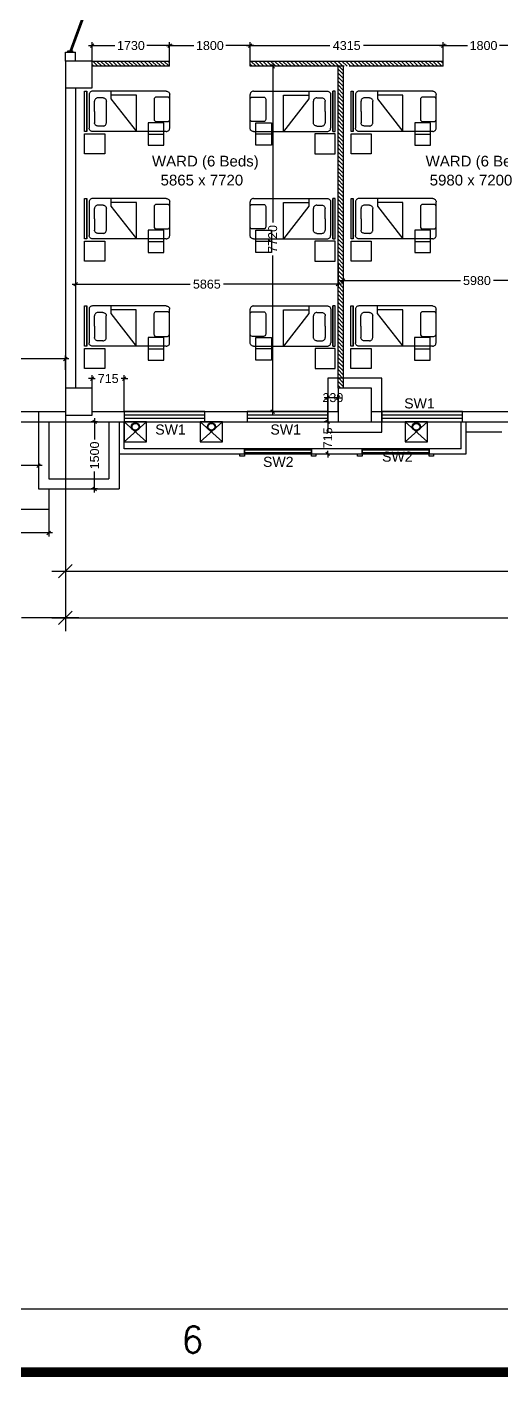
# Model space of a CAD drawing. Extents: x 7620542 to 7843793, y -6476226 to -6093835.
# Drawn here: x 7719523 to 7730137, y -6476226 to -6446046 of the extents above; entities that cross this region are included whole.
import ezdxf
from ezdxf.enums import TextEntityAlignment as Align

# ---------------------------------------------------------------- set-up
doc = ezdxf.new("R2010")
doc.units = 0
doc.header["$LTSCALE"] = 600
doc.header["$MEASUREMENT"] = 0
doc.header["$PDMODE"] = 35
doc.linetypes.add('HIDDEN', pattern=[0.375, 0.25, -0.125])
doc.layers.get('0').update_dxf_attribs({"linetype": 'CONTINUOUS'})
doc.layers.get('Defpoints').update_dxf_attribs({"linetype": 'CONTINUOUS'})
for name, color, linetype in [('Beds', 33, 'CONTINUOUS'), ('chajja', 7, 'CONTINUOUS'), ('DIM', 8, 'CONTINUOUS'), ('DIM-TEXT', 8, 'CONTINUOUS'), ('Duct', 8, 'CONTINUOUS'), ('Ele Proje.', 7, 'CONTINUOUS'), ('Ele. Proj', 7, 'CONTINUOUS'), ('Fire Door', 10, 'CONTINUOUS'), ('joinery', 7, 'CONTINUOUS'), ('LA-column', 3, 'CONTINUOUS'), ('PARTI', 21, 'CONTINUOUS'), ('PIPE', 140, 'CONTINUOUS'), ('Room Dim', 1, 'CONTINUOUS'), ('TEXT', 6, 'CONTINUOUS'), ('TITLE', 7, 'CONTINUOUS'), ('Walls', 7, 'CONTINUOUS'), ('Ward Hatch', 170, 'CONTINUOUS'), ('WIN', 151, 'CONTINUOUS'), ('Working Dim', 5, 'CONTINUOUS')]:
    doc.layers.add(name, color=color, linetype=linetype)
doc.styles.add('ari', font='arial.ttf')
doc.styles.add('ARIAL', font='arial.ttf')
doc.styles.add('ROMANS', font='romans.shx')
doc.styles.add('RT', font='romant.shx')
doc.styles.get("Standard").update_dxf_attribs({"font": 'romans.shx'})
doc.dimstyles.new('int. dim', dxfattribs={"dimtxt": 450, "dimasz": 80, "dimexe": 80, "dimexo": 0, "dimgap": 70, "dimtad": 0, "dimdec": 0, "dimzin": 12, "dimdsep": 46, "dimtxsty": 'ari', "dimblk": 'OBLIQUE', "dimcen": 2, "dimdle": 80, "dimclrd": 256, "dimclre": 256, "dimclrt": 6, "dimadec": 0, "dimazin": 0, "dimtfac": 1, "dimtdec": 0, "dimtix": 1, "dimtmove": 2, "dimatfit": 3, "dimfxl": 1, "dimtolj": 1, "dimtzin": 0, "dimlwd": -1, "dimlwe": -1, "dimarcsym": 0})
doc.dimstyles.new('STANDARD$0', dxfattribs={"dimscale": 0, "dimtxt": 150, "dimasz": 125, "dimexe": 0.75, "dimexo": 1, "dimgap": 25, "dimtad": 1, "dimdec": 0, "dimdsep": 46, "dimtxsty": 'Standard', "dimblk1": 'DOT', "dimblk2": 'DOT', "dimsah": 1, "dimcen": 2.5, "dimclrd": 1, "dimclre": 1, "dimclrt": 3, "dimadec": 0, "dimazin": 0, "dimtfac": 1, "dimtdec": 0, "dimtmove": 0, "dimatfit": 3, "dimldrblk": 'DOT', "dimfxl": 1, "dimtolj": 1, "dimtzin": 0, "dimarcsym": 0})
doc.dimstyles.new('TEXT', dxfattribs={"dimscale": 0, "dimtxt": 600, "dimasz": 300, "dimexe": 300, "dimexo": 30, "dimgap": 50, "dimtad": 0, "dimdec": 0, "dimzin": 0, "dimdsep": 46, "dimtxsty": 'RT', "dimblk": 'OBLIQUE', "dimcen": 0.09, "dimdle": 300, "dimclrd": 256, "dimclre": 256, "dimclrt": 170, "dimadec": 0, "dimazin": 0, "dimtfac": 1, "dimtdec": 0, "dimtofl": 0, "dimtmove": 2, "dimatfit": 3, "dimfxl": 1, "dimfrac": 2, "dimtolj": 1, "dimtzin": 0, "dimlwd": -1, "dimlwe": -1, "dimarcsym": 0})

# ---------------------------------------------------------------- blocks, each defined once
blk = doc.blocks.new('A$C66962185')
at = {"layer": 'TITLE'}
blk.add_line((360.704, -141176.034), (2.142, -141176.034), dxfattribs=at)
at = {"layer": 'TITLE', "color": 7, "const_width": 0.355}
blk.add_lwpolyline([(363, -140928.365), (363, -141178.329), (0, -141178.329), (0, -140928.365)], close=True, dxfattribs=at)
at = {"layer": 'TITLE', "color": 0, "style": 'ROMANS'}
blk.add_text('6', height=0.952, dxfattribs=at).set_placement((166.937, -141177.147), align=Align.MIDDLE)
blk = doc.blocks.new('_Oblique')
at = {"color": 0, "linetype": 'ByBlock', "lineweight": -2}
blk.add_line((-0.5, -0.5), (0.5, 0.5), dxfattribs=at)
blk = doc.blocks.new('*D466')
at = {"layer": 'Defpoints', "color": 0, "transparency": 16777216}
for p in [(7716779, -6453468), (7716779, -6453712, -9), (7720379, -6453712, -3)]:
    blk.add_point(p, dxfattribs=at)
at = {"layer": 'Working Dim', "transparency": 16777216}
for p, q in [((7716779, -6453712), (7716779, -6453388)), ((7720379, -6453712), (7720379, -6453388)), ((7716699, -6453468), (7718211, -6453468)), ((7720459, -6453468), (7718947, -6453468))]:
    blk.add_line(p, q, dxfattribs=at)
at = {"layer": 'Working Dim', "transparency": 16777216, "xscale": 80, "yscale": 80, "zscale": 80, "rotation": 180}
blk.add_blockref('_Oblique', (7716779, -6453468), dxfattribs=at)
at = {"layer": 'Working Dim', "transparency": 16777216, "xscale": 80, "yscale": 80, "zscale": 80}
blk.add_blockref('_Oblique', (7720379, -6453468), dxfattribs=at)
at = {"layer": 'Working Dim', "color": 6, "transparency": 16777216, "insert": (7718579, -6453468), "char_height": 200, "attachment_point": 5, "style": 'ari'}
blk.add_mtext('\\A1;3600', dxfattribs=at)
blk = doc.blocks.new('*D486')
at = {"layer": 'Defpoints', "color": 0, "linetype": 'Continuous', "transparency": 16777216}
for p in [(7720379, -6454804, 0), (7761439, -6454874, -11), (7720379, -6458212)]:
    blk.add_point(p, dxfattribs=at)
at = {"layer": 'DIM-TEXT', "transparency": 16777216}
for p, q in [((7720379, -6454804), (7720379, -6458512)), ((7761439, -6454874), (7761439, -6458512)), ((7720079, -6458212), (7730596, -6458212)), ((7761739, -6458212), (7751222, -6458212))]:
    blk.add_line(p, q, dxfattribs=at)
at = {"layer": 'DIM-TEXT', "linetype": 'Continuous', "transparency": 16777216, "xscale": 300, "yscale": 300, "zscale": 300, "rotation": 180}
blk.add_blockref('_Oblique', (7720379, -6458212), dxfattribs=at)
at = {"layer": 'DIM-TEXT', "linetype": 'Continuous', "transparency": 16777216, "xscale": 300, "yscale": 300, "zscale": 300}
blk.add_blockref('_Oblique', (7761439, -6458212), dxfattribs=at)
at = {"layer": 'DIM-TEXT', "color": 170, "linetype": 'Continuous', "transparency": 16777216, "insert": (7740909, -6458212), "char_height": 750, "attachment_point": 5, "style": 'ari'}
blk.add_mtext('\\A1;{\\H1.067x;GENERAL MEDICINE (MALE - 30 Beds )}', dxfattribs=at)
blk = doc.blocks.new('*D832')
at = {"layer": 'Defpoints', "color": 0, "transparency": 16777216}
for p in [(7720379, -6454724), (7761439, -6454874), (7761439, -6459253)]:
    blk.add_point(p, dxfattribs=at)
at = {"layer": 'DIM', "color": 8, "transparency": 16777216}
for p, q in [((7720379, -6454724), (7720379, -6459553)), ((7761439, -6454874), (7761439, -6459553)), ((7720079, -6459253), (7739201, -6459253)), ((7761739, -6459253), (7742617, -6459253))]:
    blk.add_line(p, q, dxfattribs=at)
at = {"layer": 'DIM', "color": 8, "transparency": 16777216, "xscale": 300, "yscale": 300, "zscale": 300, "rotation": 180}
blk.add_blockref('_Oblique', (7720379, -6459253), dxfattribs=at)
at = {"layer": 'DIM', "color": 8, "transparency": 16777216, "xscale": 300, "yscale": 300, "zscale": 300}
blk.add_blockref('_Oblique', (7761439, -6459253), dxfattribs=at)
at = {"layer": 'DIM', "color": 7, "transparency": 16777216, "insert": (7740909, -6459253), "char_height": 750, "attachment_point": 5, "style": 'ari'}
blk.add_mtext('\\A1;41.06m', dxfattribs=at)
blk = doc.blocks.new('*D870')
at = {"layer": 'Defpoints', "color": 0, "transparency": 16777216}
for p in [(7716549, -6456871), (7720379, -6456871, -8), (7720379, -6459253)]:
    blk.add_point(p, dxfattribs=at)
at = {"layer": 'DIM', "color": 8, "transparency": 16777216}
for p, q in [((7716549, -6456871), (7716549, -6459553)), ((7720379, -6456871), (7720379, -6459553)), ((7716249, -6459253), (7717530, -6459253)), ((7720679, -6459253), (7719399, -6459253))]:
    blk.add_line(p, q, dxfattribs=at)
at = {"layer": 'DIM', "color": 8, "transparency": 16777216, "xscale": 300, "yscale": 300, "zscale": 300, "rotation": 180}
blk.add_blockref('_Oblique', (7716549, -6459253), dxfattribs=at)
at = {"layer": 'DIM', "color": 8, "transparency": 16777216, "xscale": 300, "yscale": 300, "zscale": 300}
blk.add_blockref('_Oblique', (7720379, -6459253), dxfattribs=at)
at = {"layer": 'DIM', "color": 7, "transparency": 16777216, "insert": (7718464, -6459253), "char_height": 500, "attachment_point": 5, "style": 'ari'}
blk.add_mtext('\\A1;3.83m', dxfattribs=at)
blk = doc.blocks.new('*D1910')
at = {"layer": 'Defpoints', "color": 0, "transparency": 16777216}
for p in [(7682829, -6456824, -21), (7720009, -6456824, -21), (7720009, -6457358)]:
    blk.add_point(p, dxfattribs=at)
at = {"layer": 'Working Dim', "transparency": 16777216}
for p, q in [((7682829, -6456824), (7682829, -6457438)), ((7720009, -6456824), (7720009, -6457438)), ((7682749, -6457358), (7700973, -6457358)), ((7720089, -6457358), (7701865, -6457358))]:
    blk.add_line(p, q, dxfattribs=at)
at = {"layer": 'Working Dim', "transparency": 16777216, "xscale": 80, "yscale": 80, "zscale": 80, "rotation": 180}
blk.add_blockref('_Oblique', (7682829, -6457358), dxfattribs=at)
at = {"layer": 'Working Dim', "transparency": 16777216, "xscale": 80, "yscale": 80, "zscale": 80}
blk.add_blockref('_Oblique', (7720009, -6457358), dxfattribs=at)
at = {"layer": 'Working Dim', "color": 6, "transparency": 16777216, "insert": (7701419, -6457358), "char_height": 200, "attachment_point": 5, "style": 'ari'}
blk.add_mtext('\\A1;37180', dxfattribs=at)
blk = doc.blocks.new('*D1913')
at = {"layer": 'Defpoints', "color": 0, "transparency": 16777216}
for p in [(7726243, -6454874, 27), (7726243, -6455589, -10), (7726243, -6455589)]:
    blk.add_point(p, dxfattribs=at)
at = {"layer": 'Working Dim', "transparency": 16777216}
for p, q in [((7726243, -6454874), (7726163, -6454874)), ((7726243, -6454874), (7726243, -6454794)), ((7726243, -6454874), (7726243, -6454940)), ((7726243, -6455589), (7726243, -6455522)), ((7726243, -6455589), (7726323, -6455589)), ((7726243, -6455589), (7726243, -6455669))]:
    blk.add_line(p, q, dxfattribs=at)
at = {"layer": 'Working Dim', "transparency": 16777216, "xscale": 80, "yscale": 80, "zscale": 80}
for p, rotation in [((7726243, -6454874), 270), ((7726243, -6455589), 90)]:
    blk.add_blockref('_Oblique', p, dxfattribs=dict(at, rotation=rotation))
at = {"layer": 'Working Dim', "color": 6, "transparency": 16777216, "insert": (7726243, -6455231), "char_height": 200, "attachment_point": 5, "rotation": 90, "style": 'ari'}
blk.add_mtext('\\A1;715', dxfattribs=at)
blk = doc.blocks.new('*D1914')
at = {"layer": 'Defpoints', "color": 0, "transparency": 16777216}
for p in [(7721100, -6454874, 27), (7721033, -6456374), (7721100, -6456374, -19)]:
    blk.add_point(p, dxfattribs=at)
at = {"layer": 'Working Dim', "transparency": 16777216}
for p, q in [((7721100, -6454874), (7720953, -6454874)), ((7721033, -6454794), (7721033, -6455265)), ((7721033, -6456454), (7721033, -6455983)), ((7721100, -6456374), (7720953, -6456374))]:
    blk.add_line(p, q, dxfattribs=at)
at = {"layer": 'Working Dim', "transparency": 16777216, "xscale": 80, "yscale": 80, "zscale": 80}
for p, rotation in [((7721033, -6454874), 90), ((7721033, -6456374), 270)]:
    blk.add_blockref('_Oblique', p, dxfattribs=dict(at, rotation=rotation))
at = {"layer": 'Working Dim', "color": 6, "transparency": 16777216, "insert": (7721033, -6455624), "char_height": 200, "attachment_point": 5, "rotation": 90, "style": 'ari'}
blk.add_mtext('\\A1;1500', dxfattribs=at)
blk = doc.blocks.new('*D1927')
at = {"layer": 'Defpoints', "color": 0, "transparency": 16777216}
for p in [(7710572, -6455474, 59), (7719779, -6455374, 27), (7719779, -6455851)]:
    blk.add_point(p, dxfattribs=at)
at = {"layer": 'Working Dim', "transparency": 16777216}
for p, q in [((7710572, -6455474), (7710572, -6455931)), ((7719779, -6455374), (7719779, -6455931)), ((7710492, -6455851), (7714806, -6455851)), ((7719859, -6455851), (7715545, -6455851))]:
    blk.add_line(p, q, dxfattribs=at)
at = {"layer": 'Working Dim', "transparency": 16777216, "xscale": 80, "yscale": 80, "zscale": 80, "rotation": 180}
blk.add_blockref('_Oblique', (7710572, -6455851), dxfattribs=at)
at = {"layer": 'Working Dim', "transparency": 16777216, "xscale": 80, "yscale": 80, "zscale": 80}
blk.add_blockref('_Oblique', (7719779, -6455851), dxfattribs=at)
at = {"layer": 'Working Dim', "color": 6, "transparency": 16777216, "insert": (7715175, -6455851), "char_height": 200, "attachment_point": 5, "style": 'ari'}
blk.add_mtext('\\A1;9205', dxfattribs=at)
blk = doc.blocks.new('*D2126')
at = {"layer": 'Defpoints', "color": 0, "transparency": 16777216}
for p in [(7726243, -6454333), (7726243, -6454644), (7726473, -6454644, 2)]:
    blk.add_point(p, dxfattribs=at)
at = {"layer": 'Working Dim', "transparency": 16777216}
for p, q in [((7726243, -6454644), (7726243, -6454253)), ((7726473, -6454644), (7726473, -6454253)), ((7726243, -6454333), (7726163, -6454333)), ((7726473, -6454333), (7726243, -6454333)), ((7726473, -6454333), (7726553, -6454333))]:
    blk.add_line(p, q, dxfattribs=at)
at = {"layer": 'Working Dim', "transparency": 16777216, "xscale": 80, "yscale": 80, "zscale": 80}
blk.add_blockref('_Oblique', (7726243, -6454333), dxfattribs=at)
at = {"layer": 'Working Dim', "transparency": 16777216, "xscale": 80, "yscale": 80, "zscale": 80, "rotation": 180}
blk.add_blockref('_Oblique', (7726473, -6454333), dxfattribs=at)
at = {"layer": 'Working Dim', "color": 6, "transparency": 16777216, "insert": (7726358, -6454333), "char_height": 200, "attachment_point": 5, "style": 'ari'}
blk.add_mtext('\\A1;230', dxfattribs=at)
blk = doc.blocks.new('A$C15456D16')
at = {"layer": 'Fire Door'}
for p, q in [((969, -4), (56, 329)), ((969, -4), (56, 329)), ((969, -4), (56, 329)), ((979, 23), (65, 355)), ((979, 23), (65, 355)), ((979, 23), (65, 355)), ((-1000, 56), (-972, 56)), ((-1000, -56), (-1000, 56)), ((-1000, 56), (-972, 56)), ((-1000, -56), (-1000, 56)), ((-1000, 56), (-972, 56)), ((-1000, -56), (-1000, 56)), ((-979, -23), (-969, 4)), ((-979, -23), (-969, 4)), ((-979, -23), (-969, 4)), ((-972, -56), (-972, 56)), ((-972, -56), (-972, 56)), ((-972, -56), (-972, 56)), ((-969, 4), (-56, -329)), ((-969, 4), (-56, -329)), ((-969, 4), (-56, -329)), ((248, 289), (238, 262)), ((248, 289), (238, 262)), ((248, 289), (238, 262)), ((791, 76), (243, 276)), ((791, 76), (243, 276)), ((791, 76), (243, 276)), ((796, 89), (786, 63)), ((796, 89), (786, 63)), ((796, 89), (786, 63)), ((979, 23), (969, -4)), ((979, 23), (969, -4)), ((979, 23), (969, -4)), ((1000, 56), (972, 56)), ((972, -56), (972, 56)), ((1000, 56), (972, 56)), ((972, -56), (972, 56)), ((1000, 56), (972, 56)), ((972, -56), (972, 56)), ((1000, -56), (1000, 56)), ((1000, -56), (1000, 56)), ((1000, -56), (1000, 56)), ((-1000, -56), (-972, -56)), ((-1000, -56), (-972, -56)), ((-1000, -56), (-972, -56)), ((-979, -23), (-65, -355)), ((-979, -23), (-65, -355)), ((-979, -23), (-65, -355)), ((-796, -89), (-786, -63)), ((-796, -89), (-786, -63)), ((-796, -89), (-786, -63)), ((-791, -76), (-243, -276)), ((-791, -76), (-243, -276)), ((-791, -76), (-243, -276)), ((-238, -262), (-248, -289)), ((-238, -262), (-248, -289)), ((-238, -262), (-248, -289)), ((1000, -56), (972, -56)), ((1000, -56), (972, -56)), ((1000, -56), (972, -56))]:
    blk.add_line(p, q, dxfattribs=at)
at = {"layer": 'Fire Door', "extrusion": (0, 0, -1)}
for centre, major_axis, start_param, end_param in [((-1000, 0), (-1000, 0), 2.617886, 3.665084), ((-1000, 0), (-1000, 0), 2.617886, 3.665084), ((-1000, 0), (-1000, 0), 2.617886, 3.665084), ((1000, 0), (1000, 0), 2.618102, 3.665299), ((1000, 0), (1000, 0), 2.618102, 3.665299), ((1000, 0), (1000, 0), 2.618102, 3.665299)]:
    blk.add_ellipse(centre, major_axis=major_axis, ratio=1, start_param=start_param, end_param=end_param, dxfattribs=at)
blk = doc.blocks.new('A$C1D410D94')
at = {"layer": 'Beds', "color": 8, "linetype": 'Continuous', "ltscale": 5}
for p, q in [((-1254, -462), (-1254, 438)), ((-1254, 438), (-1204, 438)), ((-1204, -462), (-1204, 438)), ((-1204, 438), (-1204, 438)), ((-1204, 438), (-1204, -462)), ((-1153, 377), (-1154, 363)), ((-1154, 363), (-1154, -387)), ((-1148, 392), (-1153, 377)), ((-1141, 404), (-1148, 392)), ((-1132, 416), (-1141, 404)), ((-1121, 425), (-1132, 416)), ((-1108, 432), (-1121, 425)), ((-1094, 436), (-1108, 432)), ((-1079, 438), (-1094, 436)), ((571, 438), (-1079, 438)), ((-666, 438), (-666, 269)), ((-98, 350), (-666, 350)), ((-98, -462), (-98, 350)), ((571, 438), (586, 436)), ((586, 436), (600, 432)), ((600, 432), (612, 425)), ((612, 425), (624, 416)), ((624, 416), (633, 404)), ((633, 404), (640, 392)), ((640, 392), (645, 377)), ((645, 377), (646, 363)), ((646, -387), (646, 363)), ((-1031, 229), (-1032, 214)), ((-1032, -15), (-1032, 214)), ((-1027, 243), (-1031, 229)), ((-1020, 256), (-1027, 243)), ((-1010, 267), (-1020, 256)), ((-999, 277), (-1010, 267)), ((-986, 284), (-999, 277)), ((-972, 288), (-986, 284)), ((-957, 289), (-972, 288)), ((-843, 289), (-957, 289)), ((-843, 289), (-829, 288)), ((-829, 288), (-814, 284)), ((-814, 284), (-802, 277)), ((-802, 277), (-790, 267)), ((-790, 267), (-781, 256)), ((-781, 256), (-774, 243)), ((-774, 243), (-770, 229)), ((-770, 229), (-768, 214)), ((-768, -265), (-768, 214)), ((-666, 269), (-98, -462)), ((-1032, -15), (-1032, -265)), ((-1031, -280), (-1032, -265)), ((-1027, -294), (-1031, -280)), ((-1020, -307), (-1027, -294)), ((-781, -307), (-774, -294)), ((-774, -294), (-770, -280)), ((-770, -280), (-768, -265)), ((-1204, -462), (-1254, -462)), ((-1153, -402), (-1154, -387)), ((-1148, -416), (-1153, -402)), ((-1141, -429), (-1148, -416)), ((-1132, -440), (-1141, -429)), ((-1121, -449), (-1132, -440)), ((-1108, -457), (-1121, -449)), ((-1094, -461), (-1108, -457)), ((-1079, -462), (-1094, -461)), ((571, -462), (-1079, -462)), ((-1010, -318), (-1020, -307)), ((-999, -328), (-1010, -318)), ((-986, -335), (-999, -328)), ((-972, -339), (-986, -335)), ((-957, -340), (-972, -339)), ((-843, -340), (-957, -340)), ((-843, -340), (-829, -339)), ((-829, -339), (-814, -335)), ((-814, -335), (-802, -328)), ((-802, -328), (-790, -318)), ((-790, -318), (-781, -307)), ((571, -462), (586, -461)), ((586, -461), (600, -456)), ((600, -456), (612, -449)), ((612, -449), (624, -440)), ((624, -440), (633, -429)), ((633, -429), (640, -416)), ((640, -416), (645, -402)), ((645, -402), (646, -387))]:
    blk.add_line(p, q, dxfattribs=at)
at = {"layer": 'Beds', "color": 8, "linetype": 'HIDDEN', "ltscale": 100}
blk.add_line((168, -521), (518, -521), dxfattribs=at)
at = {"layer": 'Beds', "color": 8}
blk.add_lwpolyline([(646, -192), (646, 258, 0.414214), (596, 308), (346, 308, 0.414214), (296, 258), (296, -192, 0.414214), (346, -242), (596, -242, 0.414214)], format="xyb", close=True, dxfattribs=at)
at = {"layer": 'Beds', "color": 8, "linetype": 'HIDDEN', "ltscale": 100}
blk.add_lwpolyline([(518, -771), (518, -271), (168, -271), (168, -771)], close=True, dxfattribs=at)
at = {"layer": 'Beds', "color": 8, "linetype": 'Continuous', "ltscale": 5}
blk.add_lwpolyline([(-804, -512), (-804, -962), (-1254, -962), (-1254, -512)], close=True, dxfattribs=at)
blk = doc.blocks.new('*D2305')
at = {"layer": 'Defpoints', "color": 0, "transparency": 16777216}
for p in [(7720608, -6451336, 2), (7726473, -6451336, 9), (7726473, -6451796)]:
    blk.add_point(p, dxfattribs=at)
at = {"layer": 'Working Dim', "transparency": 16777216}
for p, q in [((7720608, -6451336), (7720608, -6451876)), ((7726473, -6451336), (7726473, -6451876)), ((7720528, -6451796), (7723171, -6451796)), ((7726553, -6451796), (7723910, -6451796))]:
    blk.add_line(p, q, dxfattribs=at)
at = {"layer": 'Working Dim', "transparency": 16777216, "xscale": 80, "yscale": 80, "zscale": 80, "rotation": 180}
blk.add_blockref('_Oblique', (7720608, -6451796), dxfattribs=at)
at = {"layer": 'Working Dim', "transparency": 16777216, "xscale": 80, "yscale": 80, "zscale": 80}
blk.add_blockref('_Oblique', (7726473, -6451796), dxfattribs=at)
at = {"layer": 'Working Dim', "color": 6, "transparency": 16777216, "insert": (7723541, -6451796), "char_height": 200, "attachment_point": 5, "style": 'ari'}
blk.add_mtext('\\A1;5865', dxfattribs=at)
blk = doc.blocks.new('*D2306')
at = {"layer": 'Defpoints', "color": 0, "transparency": 16777216}
for p in [(7725063, -6446924, 4), (7724999, -6454644, -1), (7725013, -6454644)]:
    blk.add_point(p, dxfattribs=at)
at = {"layer": 'Working Dim', "transparency": 16777216}
for p, q in [((7725063, -6446924), (7724933, -6446924)), ((7725013, -6446844), (7725013, -6450416)), ((7725013, -6454724), (7725013, -6451151)), ((7724999, -6454644), (7725093, -6454644))]:
    blk.add_line(p, q, dxfattribs=at)
at = {"layer": 'Working Dim', "transparency": 16777216, "xscale": 80, "yscale": 80, "zscale": 80}
for p, rotation in [((7725013, -6446924), 90), ((7725013, -6454644), 270)]:
    blk.add_blockref('_Oblique', p, dxfattribs=dict(at, rotation=rotation))
at = {"layer": 'Working Dim', "color": 6, "transparency": 16777216, "insert": (7725013, -6450784), "char_height": 200, "attachment_point": 5, "rotation": 90, "style": 'ari'}
blk.add_mtext('\\A1;7720', dxfattribs=at)
blk = doc.blocks.new('*D2307')
at = {"layer": 'Defpoints', "color": 0, "transparency": 16777216}
for p in [(7726587, -6451336, 9), (7732567, -6451336, 6), (7732567, -6451716)]:
    blk.add_point(p, dxfattribs=at)
at = {"layer": 'Working Dim', "transparency": 16777216}
for p, q in [((7726587, -6451336), (7726587, -6451796)), ((7732567, -6451336), (7732567, -6451796)), ((7726507, -6451716), (7729209, -6451716)), ((7732647, -6451716), (7729945, -6451716))]:
    blk.add_line(p, q, dxfattribs=at)
at = {"layer": 'Working Dim', "transparency": 16777216, "xscale": 80, "yscale": 80, "zscale": 80, "rotation": 180}
blk.add_blockref('_Oblique', (7726587, -6451716), dxfattribs=at)
at = {"layer": 'Working Dim', "transparency": 16777216, "xscale": 80, "yscale": 80, "zscale": 80}
blk.add_blockref('_Oblique', (7732567, -6451716), dxfattribs=at)
at = {"layer": 'Working Dim', "color": 6, "transparency": 16777216, "insert": (7729577, -6451716), "char_height": 200, "attachment_point": 5, "style": 'ari'}
blk.add_mtext('\\A1;5980', dxfattribs=at)
blk = doc.blocks.new('*D2397')
at = {"layer": 'Defpoints', "color": 0, "transparency": 16777216}
for p in [(7722709, -6446462), (7720979, -6446809, 9), (7722709, -6446809)]:
    blk.add_point(p, dxfattribs=at)
at = {"layer": 'Working Dim', "transparency": 16777216}
for p, q in [((7720899, -6446462), (7721485, -6446462)), ((7720979, -6446809), (7720979, -6446382)), ((7722789, -6446462), (7722203, -6446462)), ((7722709, -6446809), (7722709, -6446382))]:
    blk.add_line(p, q, dxfattribs=at)
at = {"layer": 'Working Dim', "transparency": 16777216, "xscale": 80, "yscale": 80, "zscale": 80, "rotation": 180}
blk.add_blockref('_Oblique', (7720979, -6446462), dxfattribs=at)
at = {"layer": 'Working Dim', "transparency": 16777216, "xscale": 80, "yscale": 80, "zscale": 80}
blk.add_blockref('_Oblique', (7722709, -6446462), dxfattribs=at)
at = {"layer": 'Working Dim', "color": 6, "transparency": 16777216, "insert": (7721844, -6446462), "char_height": 200, "attachment_point": 5, "style": 'ari'}
blk.add_mtext('\\A1;1730', dxfattribs=at)
blk = doc.blocks.new('*D2398')
at = {"layer": 'Defpoints', "color": 0, "transparency": 16777216}
for p in [(7724509, -6446462), (7722709, -6446809), (7724509, -6446809)]:
    blk.add_point(p, dxfattribs=at)
at = {"layer": 'Working Dim', "transparency": 16777216}
for p, q in [((7722629, -6446462), (7723250, -6446462)), ((7722709, -6446809), (7722709, -6446382)), ((7724589, -6446462), (7723968, -6446462)), ((7724509, -6446809), (7724509, -6446382))]:
    blk.add_line(p, q, dxfattribs=at)
at = {"layer": 'Working Dim', "transparency": 16777216, "xscale": 80, "yscale": 80, "zscale": 80, "rotation": 180}
blk.add_blockref('_Oblique', (7722709, -6446462), dxfattribs=at)
at = {"layer": 'Working Dim', "transparency": 16777216, "xscale": 80, "yscale": 80, "zscale": 80}
blk.add_blockref('_Oblique', (7724509, -6446462), dxfattribs=at)
at = {"layer": 'Working Dim', "color": 6, "transparency": 16777216, "insert": (7723609, -6446462), "char_height": 200, "attachment_point": 5, "style": 'ari'}
blk.add_mtext('\\A1;1800', dxfattribs=at)
blk = doc.blocks.new('*D2399')
at = {"layer": 'Defpoints', "color": 0, "transparency": 16777216}
for p in [(7728824, -6446462), (7724509, -6446809), (7728824, -6446809)]:
    blk.add_point(p, dxfattribs=at)
at = {"layer": 'Working Dim', "transparency": 16777216}
for p, q in [((7724429, -6446462), (7726293, -6446462)), ((7724509, -6446809), (7724509, -6446382)), ((7728904, -6446462), (7727040, -6446462)), ((7728824, -6446809), (7728824, -6446382))]:
    blk.add_line(p, q, dxfattribs=at)
at = {"layer": 'Working Dim', "transparency": 16777216, "xscale": 80, "yscale": 80, "zscale": 80, "rotation": 180}
blk.add_blockref('_Oblique', (7724509, -6446462), dxfattribs=at)
at = {"layer": 'Working Dim', "transparency": 16777216, "xscale": 80, "yscale": 80, "zscale": 80}
blk.add_blockref('_Oblique', (7728824, -6446462), dxfattribs=at)
at = {"layer": 'Working Dim', "color": 6, "transparency": 16777216, "insert": (7726667, -6446462), "char_height": 200, "attachment_point": 5, "style": 'ari'}
blk.add_mtext('\\A1;4315', dxfattribs=at)
blk = doc.blocks.new('*D2400')
at = {"layer": 'Defpoints', "color": 0, "transparency": 16777216}
for p in [(7730624, -6446462), (7728824, -6446809), (7730624, -6446809)]:
    blk.add_point(p, dxfattribs=at)
at = {"layer": 'Working Dim', "transparency": 16777216}
for p, q in [((7728744, -6446462), (7729365, -6446462)), ((7728824, -6446809), (7728824, -6446382)), ((7730704, -6446462), (7730083, -6446462)), ((7730624, -6446809), (7730624, -6446382))]:
    blk.add_line(p, q, dxfattribs=at)
at = {"layer": 'Working Dim', "transparency": 16777216, "xscale": 80, "yscale": 80, "zscale": 80, "rotation": 180}
blk.add_blockref('_Oblique', (7728824, -6446462), dxfattribs=at)
at = {"layer": 'Working Dim', "transparency": 16777216, "xscale": 80, "yscale": 80, "zscale": 80}
blk.add_blockref('_Oblique', (7730624, -6446462), dxfattribs=at)
at = {"layer": 'Working Dim', "color": 6, "transparency": 16777216, "insert": (7729724, -6446462), "char_height": 200, "attachment_point": 5, "style": 'ari'}
blk.add_mtext('\\A1;1800', dxfattribs=at)
blk = doc.blocks.new('*D2408')
at = {"layer": 'Defpoints', "color": 0, "transparency": 16777216}
for p in [(7721694, -6453907), (7720979, -6454124, 9), (7721694, -6454644, -9)]:
    blk.add_point(p, dxfattribs=at)
at = {"layer": 'Working Dim', "transparency": 16777216}
for p, q in [((7720979, -6453907), (7720899, -6453907)), ((7720979, -6454124), (7720979, -6453827)), ((7720979, -6453907), (7721046, -6453907)), ((7721694, -6453907), (7721627, -6453907)), ((7721694, -6454644), (7721694, -6453827)), ((7721694, -6453907), (7721774, -6453907))]:
    blk.add_line(p, q, dxfattribs=at)
at = {"layer": 'Working Dim', "transparency": 16777216, "xscale": 80, "yscale": 80, "zscale": 80}
blk.add_blockref('_Oblique', (7720979, -6453907), dxfattribs=at)
at = {"layer": 'Working Dim', "transparency": 16777216, "xscale": 80, "yscale": 80, "zscale": 80, "rotation": 180}
blk.add_blockref('_Oblique', (7721694, -6453907), dxfattribs=at)
at = {"layer": 'Working Dim', "color": 6, "transparency": 16777216, "insert": (7721337, -6453907), "char_height": 200, "attachment_point": 5, "style": 'ari'}
blk.add_mtext('\\A1;715', dxfattribs=at)

msp = doc.modelspace()

# ---------------------------------------------------------------- hatches: boundary and pattern name
at = {"layer": 'Ward Hatch'}
h = msp.add_hatch(dxfattribs=at)
h.set_pattern_fill('ANSI31', color=256, scale=500, style=0)
h.set_pattern_definition([(315, (832124.89, -12791889.27), (-44.19417382, -44.19417382), [])])
h.paths.add_polyline_path([(7734939.054, -6446923.805), (7732682.146, -6446923.805), (7732682.146, -6454123.817), (7732567.146, -6454123.817), (7732567.146, -6446923.805), (7730624.054, -6446923.805), (7730624.054, -6446808.805), (7734939.054, -6446808.805)])
h.paths.add_polyline_path([(7722709.054, -6446923.805), (7720979.146, -6446923.805), (7720979.146, -6446808.805), (7722709.054, -6446808.805)])
h.paths.add_polyline_path([(7728824.054, -6446923.805), (7726588.146, -6446923.805), (7726588.146, -6454123.82), (7726473.146, -6454123.82), (7726473.146, -6446923.805), (7724509.054, -6446923.805), (7724509.054, -6446808.805), (7728824.054, -6446808.805)])
h.paths.add_polyline_path([(7747169.054, -6446923.805), (7745421.648, -6446923.805), (7745421.648, -6454123.82), (7745306.648, -6454123.82), (7745306.648, -6446923.805), (7742854.054, -6446923.805), (7742854.054, -6446808.805), (7747169.054, -6446808.805)])
h.paths.add_polyline_path([(7741054.054, -6446923.805), (7738775.147, -6446923.805), (7738775.147, -6454123.82), (7738660.147, -6454123.82), (7738660.147, -6446923.805), (7736739.054, -6446923.805), (7736739.054, -6446808.805), (7741054.054, -6446808.805)])
h.paths.add_polyline_path([(7750549.147, -6446923.805), (7748969.054, -6446923.805), (7748969.054, -6446808.805), (7750549.147, -6446808.805)])

# ---------------------------------------------------------------- linework, layer by layer
at = {"layer": 'chajja', "color": 6, "linetype": 'Continuous'}
for p in [(7720009.232, -6456373.679, -62.696), (7682829.033, -6456823.679, -62.696)]:
    msp.add_line(p, (7720009.232, -6456823.679, -62.696), dxfattribs=at)
at = {"layer": 'Duct'}
for p, q in [((7722193.735, -6454873.916, -17.113), (7721694.146, -6455323.643, -17.113)), ((7722193.735, -6455323.518, -17.113), (7721694.146, -6454873.935, -17.113)), ((7723893.324, -6454873.898, -17.113), (7723393.735, -6455323.624, -17.113)), ((7723893.324, -6455323.5, -17.113), (7723393.735, -6454873.916, -17.113)), ((7728472.821, -6454873.898, -17.113), (7727973.232, -6455323.624, -17.113)), ((7728472.821, -6455323.5, -17.113), (7727973.232, -6454873.916, -17.113))]:
    msp.add_line(p, q, dxfattribs=at)
at = {"layer": 'Duct', "color": 10, "linetype": 'HIDDEN', "ltscale": 600, "elevation": -17.113}
for points in [[(7722193.735, -6454873.916), (7721694.146, -6454873.916), (7721694.146, -6455323.643), (7722193.735, -6455323.643)], [(7723893.324, -6454873.897), (7723393.735, -6454873.897), (7723393.735, -6455323.624), (7723893.324, -6455323.624)], [(7728472.821, -6454873.897), (7727973.232, -6454873.897), (7727973.232, -6455323.624), (7728472.821, -6455323.624)]]:
    msp.add_lwpolyline(points, close=True, dxfattribs=at)
at = {"layer": 'Ele Proje.', "elevation": -9.152}
for points in [[(7724379.218, -6455588.798), (7724379.218, -6455638.798), (7724279.218, -6455638.798), (7724279.218, -6455588.798)], [(7725979.218, -6455588.798), (7725979.218, -6455638.798), (7725879.218, -6455638.798), (7725879.218, -6455588.798)], [(7727009.353, -6455588.789), (7727009.353, -6455638.789), (7726909.353, -6455638.789), (7726909.353, -6455588.789)], [(7728609.353, -6455588.784), (7728609.353, -6455638.784), (7728509.353, -6455638.784), (7728509.353, -6455588.784)]]:
    msp.add_lwpolyline(points, dxfattribs=at)
at = {"layer": 'Ele. Proj', "color": 1}
for p, q in [((7719779.026, -6454643.922, -89.162), (7719779.026, -6456373.886, -89.162)), ((7720009.026, -6454873.922, -89.162), (7720009.026, -6456143.886, -89.162)), ((7721348.938, -6454873.922, -51.12), (7721348.938, -6456143.886, -51.12)), ((7721578.938, -6454873.922, -51.12), (7721578.938, -6456373.886, -51.12)), ((7721578.938, -6454873.974, -51.12), (7721578.938, -6455588.666, -51.12)), ((7729221.91, -6455473.783, -51.12), (7729221.91, -6454874.092, -51.12)), ((7729336.91, -6455588.783, -51.12), (7729336.91, -6454874.092, -51.12)), ((7730136.821, -6455104.04, -15.029), (7729336.82, -6455104.018, 11.564)), ((7730136.821, -6455104.046, -17.312), (7729336.82, -6455104.024, 9.281)), ((7721578.938, -6455588.666, -51.12), (7729336.91, -6455588.783, -51.12)), ((7719779.026, -6456373.886, -60.287), (7721578.938, -6456373.886, -60.287)), ((7720009.026, -6456143.886, -60.287), (7721348.938, -6456143.886, -60.287))]:
    msp.add_line(p, q, dxfattribs=at)
at = {"layer": 'Ele. Proj', "color": 1, "elevation": -32.132}
msp.add_lwpolyline([(7729221.91, -6455473.783), (7721693.938, -6455473.666), (7721693.938, -6454873.974)], dxfattribs=at)
at = {"layer": 'LA-column', "color": 2, "elevation": -12.548, "flags": 128}
for points in [[(7720379.146, -6446808.875), (7720379.146, -6447408.875), (7720979.146, -6447408.875), (7720979.146, -6446808.875)], [(7726243.146, -6453893.91), (7726243.146, -6455103.91), (7727453.146, -6455103.91), (7727453.146, -6453893.91)], [(7720379.146, -6454723.918), (7720979.146, -6454723.918), (7720979.146, -6454123.918), (7720379.146, -6454123.918)], [(7726473.146, -6454123.91), (7726473.146, -6454873.91), (7727223.146, -6454873.91), (7727223.146, -6454123.91)]]:
    msp.add_lwpolyline(points, close=True, dxfattribs=at)
at = {"layer": 'PARTI', "color": 7, "linetype": 'Continuous'}
for p, q in [((7720979.146, -6446808.95, -22.81), (7722709.145, -6446808.805, -22.81)), ((7722709.145, -6446923.805, -22.81), (7720979.146, -6446923.95, -22.81)), ((7722709.145, -6446923.805, -22.81), (7722709.145, -6446808.805, -22.81)), ((7724509.145, -6446808.805, -22.81), (7728824.145, -6446808.805, -22.81)), ((7724509.145, -6446923.805, -22.81), (7724509.145, -6446808.805, -22.81)), ((7726609.145, -6446923.805, -22.81), (7724509.145, -6446923.805, -22.81)), ((7726473.146, -6454123.805, -22.81), (7726473.146, -6446923.805, -22.81)), ((7726588.146, -6446923.805, -22.81), (7726588.146, -6454123.805, -22.81)), ((7728824.145, -6446923.805, -22.81), (7726724.145, -6446923.805, -22.81)), ((7728824.145, -6446923.805, -22.81), (7728824.145, -6446808.805, -22.81))]:
    msp.add_line(p, q, dxfattribs=at)
at = {"layer": 'PIPE', "color": 2}
for centre, radius in [((7721943.94, -6454982.064, -17.113), 90), ((7721943.94, -6454982.064, -17.113), 75), ((7723643.53, -6454982.045, -17.113), 90), ((7723643.53, -6454982.045, -17.113), 75), ((7728223.027, -6454981.992, -17.113), 90), ((7728223.027, -6454981.992, -17.113), 75)]:
    msp.add_circle(centre, radius, dxfattribs=at)
at = {"layer": 'Walls'}
for p, q in [((7720379.147, -6446608.657, -22.81), (7720609.147, -6446608.657, -22.81)), ((7720379.147, -6446808.657, -22.81), (7720379.147, -6446608.657, -22.81)), ((7720609.147, -6446808.657, -22.81), (7720609.147, -6446608.657, -22.81)), ((7720379.145, -6447408.95, -22.81), (7720379.145, -6454053.806, -22.81)), ((7720379.234, -6447408.95, -22.81), (7720379.234, -6454123.876, -22.81)), ((7720609.145, -6447408.95, -22.81), (7720609.145, -6454123.876, -22.81)), ((7720609.232, -6447408.95, -22.81), (7720609.232, -6454123.876, -22.81)), ((7716549.235, -6454873.916, -14.83), (7726473.146, -6454873.916, -14.83)), ((7716929.235, -6454643.916, -14.83), (7720379.146, -6454643.916, -14.83)), ((7720979.146, -6454643.916, -17.113), (7726473.146, -6454643.916, -17.113)), ((7727222.79, -6454643.916, -14.83), (7732566.7, -6454643.916, -14.83)), ((7727222.79, -6454873.916, -14.83), (7730436.823, -6454873.916, -14.83)), ((7727223.237, -6454643.916, -17.113), (7728203.24, -6454643.916, -17.113))]:
    msp.add_line(p, q, dxfattribs=at)
at = {"layer": 'Walls', "linetype": 'Continuous'}
msp.add_line((7720609.145, -6447408.95, -22.81), (7720609.145, -6451151.072, -22.81), dxfattribs=at)
at = {"layer": 'WIN', "linetype": 'Continuous'}
for points, elevation in [([(7721693.938, -6454873.974), (7723493.938, -6454873.974), (7723493.938, -6454643.974), (7721693.938, -6454643.974)], -32.132), ([(7721693.938, -6454791.19), (7723493.938, -6454791.19), (7723493.938, -6454726.757), (7721693.938, -6454726.757)], -32.132), ([(7724443.146, -6454873.916), (7726243.146, -6454873.916), (7726243.146, -6454643.916), (7724443.146, -6454643.916)], -14.83), ([(7724443.146, -6454791.133), (7726243.146, -6454791.133), (7726243.146, -6454726.7), (7724443.146, -6454726.7)], -14.83), ([(7727453.146, -6454873.916), (7729253.146, -6454873.916), (7729253.146, -6454643.916), (7727453.146, -6454643.916)], -12.548), ([(7727453.146, -6454791.133), (7729253.146, -6454791.133), (7729253.146, -6454726.7), (7727453.146, -6454726.7)], -12.548), ([(7725879.218, -6455588.784), (7724379.218, -6455588.784), (7724379.218, -6455473.784), (7725879.218, -6455473.784)], -9.152), ([(7725879.218, -6455506.001), (7724379.218, -6455506.001), (7724379.218, -6455556.568), (7725879.218, -6455556.568)], -9.152), ([(7728509.353, -6455588.784), (7727009.353, -6455588.784), (7727009.353, -6455473.784), (7728509.353, -6455473.784)], -9.152), ([(7728509.353, -6455506.001), (7727009.353, -6455506.001), (7727009.353, -6455556.568), (7728509.353, -6455556.568)], -9.152)]:
    msp.add_lwpolyline(points, close=True, dxfattribs=dict(at, elevation=elevation))

# ---------------------------------------------------------------- block references
at = {"layer": 'Beds'}
for p in [(7722064.783, -6447919.975, -22.81), (7728018.374, -6447919.975, -22.81), (7722064.796, -6450319.975, -22.81), (7728018.387, -6450319.975, -22.81), (7722063.073, -6452719.975, -22.81), (7728016.664, -6452719.975, -22.81)]:
    msp.add_blockref('A$C1D410D94', p, dxfattribs=at)
at = {"layer": 'Beds', "xscale": -1}
for p in [(7725153.516, -6447919.975, -22.81), (7725153.502, -6450319.975, -22.81), (7725155.225, -6452719.975, -22.81)]:
    msp.add_blockref('A$C1D410D94', p, dxfattribs=at)
at = {"layer": 'Fire Door', "color": 3, "lineweight": 0, "rotation": 270}
msp.add_blockref('A$C15456D16', (7720494.147, -6445608.786, -22.81), dxfattribs=at)
at = {"layer": 'TITLE', "xscale": 614.4175770664588, "yscale": 614.4175710082054, "zscale": 614.4175728063115}
msp.add_blockref('A$C66962185', (7620650.707, 80266328.743, -14.83), dxfattribs=at)

# ---------------------------------------------------------------- texts
at = {"layer": 'joinery', "style": 'ari'}
for s, p in [('SW1', (7728292.416, -6454573.12, -22.81)), ('SW1', (7722729.47, -6455157.29, -42.206)), ('SW1', (7725302.38, -6455157.442, -22.81)), ('SW2', (7725137.689, -6455880.272, -51.12)), ('SW2', (7727797.882, -6455763.593, -51.12))]:
    msp.add_text(s, height=225, dxfattribs=at).set_placement(p, align=Align.CENTER)
at = {"layer": 'Room Dim', "style": 'ARIAL'}
for s, p in [('5865 x 7720', (7723430.239, -6449589.276, -22.81)), ('5980 x 7200', (7729444.321, -6449589.276, -22.81))]:
    msp.add_text(s, height=240, dxfattribs=at).set_placement(p, align=Align.CENTER)
at = {"layer": 'TEXT', "color": 7, "style": 'ARIAL'}
for p in [(7723507.541, -6449164.641, -22.81), (7729622.541, -6449164.641, -22.81)]:
    msp.add_text('WARD (6 Beds)', height=240, dxfattribs=at).set_placement(p, align=Align.CENTER)

# ---------------------------------------------------------------- dimensions: what is measured, and where the dimension line sits
at = {"layer": 'DIM'}
dim = msp.add_linear_dim(base=(7761439.195, -6459253.401, -14.83), p1=(7720379.146, -6454723.918, -14.83), p2=(7761439.195, -6454874.249, -14.83), angle=180, dimstyle='STANDARD$0', override={"dimscale": 1, "dimtxt": 750, "dimasz": 300, "dimexe": 300, "dimexo": 0, "dimgap": 1, "dimtad": 0, "dimdec": 2, "dimlfac": 0.001, "dimzin": 0, "dimpost": 'm', "dimtxsty": 'ari', "dimblk1": 'Oblique', "dimblk2": 'Oblique', "dimcen": 0, "dimdle": 300, "dimclrd": 8, "dimclre": 8, "dimclrt": 7, "dimadec": 2, "dimtdec": 2, "dimtmove": 2, "dimfxl": 0.75, "dimfrac": 1, "dimlwd": 65535, "dimlwe": 65535}, dxfattribs=at)
dim.commit()
dim.dimension.update_dxf_attribs({"geometry": '*D832', "text_midpoint": (7740909.17, -6459253.401, -14.83)})
dim = msp.add_linear_dim(base=(7720379.146, -6459253.401, -14.83), p1=(7716549.145, -6456871.047, -14.83), p2=(7720379.146, -6456871.053, -22.478), dimstyle='STANDARD$0', override={"dimscale": 1, "dimtxt": 500, "dimasz": 300, "dimexe": 300, "dimexo": 0, "dimgap": 1, "dimtad": 0, "dimdec": 2, "dimlfac": 0.001, "dimzin": 0, "dimpost": 'm', "dimtxsty": 'ari', "dimblk1": 'Oblique', "dimblk2": 'Oblique', "dimcen": 0, "dimdle": 300, "dimclrd": 8, "dimclre": 8, "dimclrt": 7, "dimadec": 2, "dimtdec": 2, "dimtmove": 2, "dimfxl": 0.75, "dimfrac": 1, "dimlwd": 65535, "dimlwe": 65535}, dxfattribs=at)
dim.commit()
dim.dimension.update_dxf_attribs({"geometry": '*D870', "text_midpoint": (7718464.145, -6459253.401, -14.83)})
at = {"layer": 'DIM-TEXT', "linetype": 'Continuous'}
dim = msp.add_linear_dim(base=(7720378.966, -6458212.227, -3.428), p1=(7761439.023, -6454873.885, -14.83), p2=(7720378.966, -6454803.727, -3.776), angle=180, text='{\\H1.067x;GENERAL MEDICINE (MALE - 30 Beds )}', dimstyle='TEXT', override={"dimscale": 1, "dimtxt": 750, "dimexo": 0, "dimtxsty": 'ari'}, dxfattribs=at)
dim.commit()
dim.dimension.update_dxf_attribs({"geometry": '*D486', "text_midpoint": (7740908.995, -6458212.227, -3.428)})
at = {"layer": 'Working Dim'}
for base, p1, p2, override, picture, middle in [((7722709.145, -6446461.777, -22.81), (7720979.146, -6446808.875, -14.258), (7722709.145, -6446808.805, -22.81), {"dimtxt": 200, "dimarcsym": 1}, '*D2397', (7721844.146, -6446461.777, -22.81)), ((7724509.145, -6446461.777, -22.81), (7722709.145, -6446808.805, -22.81), (7724509.145, -6446808.805, -22.81), {"dimtxt": 200, "dimarcsym": 1}, '*D2398', (7723609.145, -6446461.777, -22.81)), ((7728824.145, -6446461.777, -22.81), (7724509.145, -6446808.805, -22.81), (7728824.145, -6446808.805, -22.81), {"dimtxt": 200, "dimarcsym": 1}, '*D2399', (7726666.645, -6446461.777, -22.81)), ((7730624.145, -6446461.777, -22.81), (7728824.145, -6446808.805, -22.81), (7730624.145, -6446808.805, -22.81), {"dimtxt": 200, "dimarcsym": 1}, '*D2400', (7729724.145, -6446461.777, -22.81)), ((7726473.146, -6451796.372, -22.81), (7720607.968, -6451336.371, -20.37), (7726473.146, -6451336.371, -14.258), {"dimtxt": 200}, '*D2305', (7723540.557, -6451796.372, -22.81)), ((7732567.146, -6451715.751, -22.81), (7726587.146, -6451336.371, -14.258), (7732567.146, -6451336.371, -16.648), {"dimtxt": 200}, '*D2307', (7729577.146, -6451715.751, -22.81)), ((7716779.144, -6453467.759, -9.699), (7720379.055, -6453711.663, -12.237), (7716779.144, -6453711.661, -18.633), {"dimtxt": 200}, '*D466', (7718579.1, -6453467.759, -9.699)), ((7721693.938, -6453906.53, -22.81), (7720979.235, -6454123.914, -14.258), (7721693.938, -6454643.974, -32.132), {"dimtxt": 200, "dimarcsym": 1}, '*D2408', (7721336.586, -6453906.53, -22.81)), ((7726243.146, -6454333.286, -14.83), (7726473.146, -6454644.148, -12.548), (7726243.146, -6454644.148, -14.83), {"dimtxt": 200, "dimarcsym": 1}, '*D2126', (7726358.146, -6454333.286, -14.83)), ((7720009.232, -6457357.607, -41.423), (7682829.033, -6456823.679, -62.696), (7720009.232, -6456823.679, -62.696), {"dimtxt": 200, "dimarcsym": 1}, '*D1910', (7701419.133, -6457357.607, -41.423))]:
    dim = msp.add_linear_dim(base=base, p1=p1, p2=p2, dimstyle='int. dim', override=override, dxfattribs=at)
    dim.commit()
    dim.dimension.update_dxf_attribs({"geometry": picture, "text_midpoint": middle})
for base, p1, p2, angle, override, picture, middle in [((7725012.546, -6454643.916, -22.81), (7725063.401, -6446923.928, -19.169), (7724999.486, -6454643.916, -23.441), 270, {"dimtxt": 200}, '*D2306', (7725012.546, -6450783.922, -22.81)), ((7721032.679, -6456373.886, -41.423), (7721099.615, -6454873.916, -14.83), (7721099.615, -6456373.886, -60.287), 90, {"dimtxt": 200, "dimarcsym": 1}, '*D1914', (7721032.679, -6455623.901, -41.423)), ((7726243.137, -6455588.736, -41.423), (7726243.146, -6454873.916, -14.83), (7726243.135, -6455588.736, -51.12), 90, {"dimtxt": 200, "dimarcsym": 1}, '*D1913', (7726243.137, -6455231.326, -41.423))]:
    dim = msp.add_linear_dim(base=base, p1=p1, p2=p2, angle=angle, dimstyle='int. dim', override=override, dxfattribs=at)
    dim.commit()
    dim.dimension.update_dxf_attribs({"geometry": picture, "text_midpoint": middle})
dim = msp.add_linear_dim(base=(7719779.204, -6455851.144, 30.817), p1=(7710571.567, -6455473.887, 89.68), p2=(7719779.204, -6455373.886, 57.409), text='9205', dimstyle='int. dim', override={"dimtxt": 200, "dimarcsym": 1}, dxfattribs=at)
dim.commit()
dim.dimension.update_dxf_attribs({"geometry": '*D1927', "text_midpoint": (7715175.385, -6455851.144, 30.817)})

doc.saveas('drawing.dxf')
